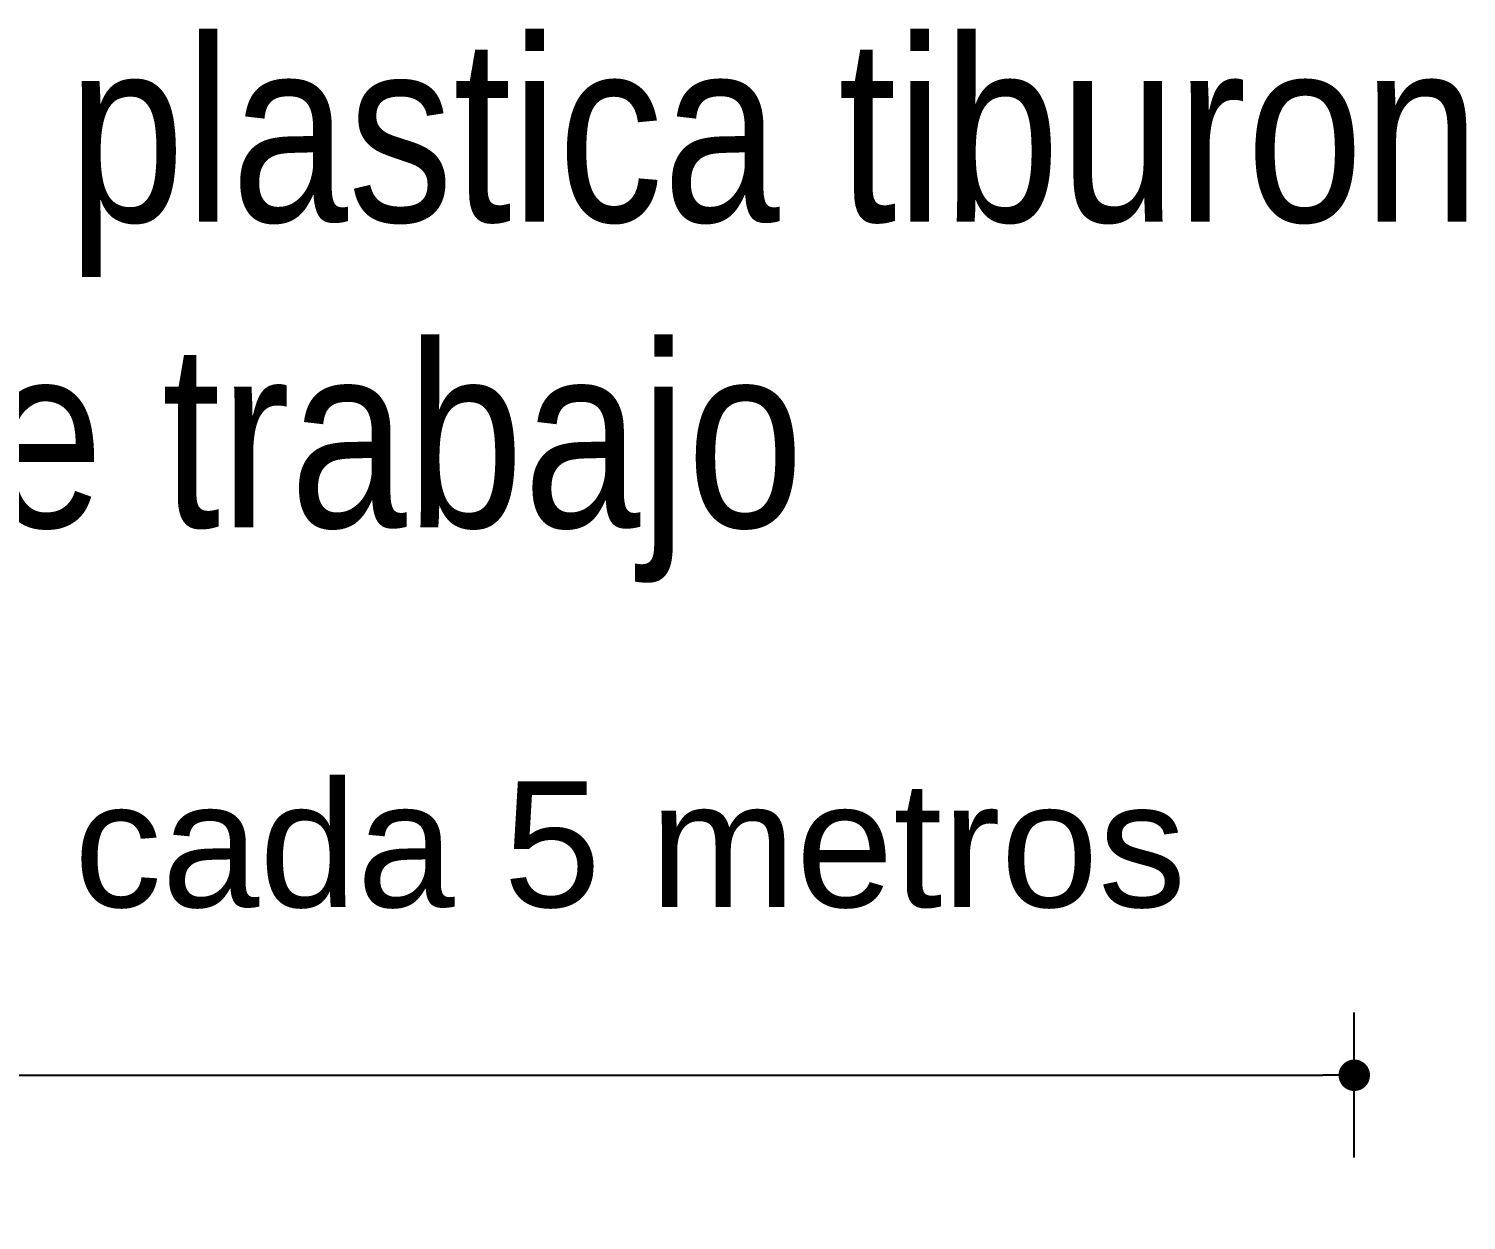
# Model space of a CAD drawing. Header units: metres. Extents: x 668617 to 675126, y 2286318 to 2293677.
# Drawn here: x 671941.5 to 671968.95, y 2287956.03 to 2287978.78 of the extents above; entities that cross this region are included whole.
import ezdxf

# ---------------------------------------------------------------- set-up
doc = ezdxf.new("R2010")
doc.units = ezdxf.units.M
doc.header["$MEASUREMENT"] = 0
doc.layers.add('IAF-R', color=7, linetype='Continuous')
doc.layers.add('TEXTO ESPEC', color=7, linetype='Continuous')
doc.styles.add('Arial', font='arial.ttf')
doc.styles.add('Arial Narrow', font='ARIALN.TTF', dxfattribs={"height": 2.5})
doc.styles.add('ROMANS', font='ROMANS.SHX')
doc.dimstyles.new('EIPSA', dxfattribs={"dimscale": 2, "dimtxt": 1.7, "dimasz": 2, "dimexe": 2, "dimexo": 2, "dimgap": 0.7, "dimtad": 1, "dimzin": 0, "dimdsep": 46, "dimtxsty": 'ROMANS', "dimblk": 'OBLIQUE', "dimcen": 0.09, "dimdle": 2, "dimclrd": 1, "dimclre": 1, "dimclrt": 3, "dimaunit": 2, "dimadec": 0, "dimazin": 0, "dimtfac": 1, "dimtmove": 0, "dimatfit": 2, "dimldrblk": 'OBLIQUE', "dimfxl": 5, "dimfxlon": 1, "dimtvp": 1.8, "dimtolj": 1, "dimtzin": 0, "dimarcsym": 0})

# ---------------------------------------------------------------- blocks, each defined once
blk = doc.blocks.new('_Dot')
at = {"color": 0, "linetype": 'ByBlock', "lineweight": -2}
blk.add_line((-0.5, 0), (-1, 0), dxfattribs=at)
at = {"color": 0, "linetype": 'ByBlock', "const_width": 0.5}
blk.add_lwpolyline([(-0.25, 0, 1), (0.25, 0, 1)], format="xyb", close=True, dxfattribs=at)
blk = doc.blocks.new('*D473')
at = {"color": 18, "linetype": 'Continuous', "lineweight": -2, "true_color": 0x000000, "transparency": 16777216}
for p, q in [((678970.07, 2282390.53), (678970.07, 2282392.837)), ((679008.346, 2282390.53), (679008.346, 2282392.837))]:
    blk.add_line(p, q, dxfattribs=at)
at = {"linetype": 'Continuous', "lineweight": -2, "transparency": 16777216}
blk.add_line((678970.57, 2282391.837), (679007.846, 2282391.837), dxfattribs=at)
at = {"layer": 'Defpoints', "color": 0, "linetype": 'Continuous', "transparency": 16777216}
for p in [(679008.346, 2282391.837), (678970.07, 2282389.53), (679008.346, 2282389.53)]:
    blk.add_point(p, dxfattribs=at)
at = {"linetype": 'Continuous', "lineweight": -2, "transparency": 16777216, "xscale": 0.5, "yscale": 0.5, "zscale": 0.5, "rotation": 180}
blk.add_blockref('_Dot', (678970.07, 2282391.837), dxfattribs=at)
at = {"linetype": 'Continuous', "lineweight": -2, "transparency": 16777216, "xscale": 0.5, "yscale": 0.5, "zscale": 0.5}
blk.add_blockref('_Dot', (679008.346, 2282391.837), dxfattribs=at)
at = {"linetype": 'Continuous', "transparency": 16777216, "insert": (678989.208, 2282395.499), "char_height": 1, "attachment_point": 5, "style": 'Arial'}
blk.add_mtext('\\A1;{\\H2x;Indicadores cada 5 metros}', dxfattribs=at)
blk = doc.blocks.new('_OBLIQUE')
at = {"color": 0, "linetype": 'ByBlock'}
blk.add_line((-0.5, -0.5), (0.5, 0.5), dxfattribs=at)
blk = doc.blocks.new('SPO-ESQ-BALIZA-3')
at = {"linetype": 'Continuous'}
dim = blk.add_linear_dim(base=(76.552, 33.72), p1=(38.275, 31.413), p2=(76.552, 31.413), text='{\\H2x;Indicadores cada 5 metros}', dimstyle='EIPSA', override={"dimtxt": 0.5, "dimasz": 0.25, "dimexe": 0.5, "dimexo": 0.5, "dimtad": 0, "dimtxsty": 'Arial', "dimblk1": 'Dot', "dimblk2": 'Dot', "dimsah": 1, "dimclrd": 256, "dimclre": 18, "dimclrt": 256}, dxfattribs=at)
dim.commit()
dim.dimension.update_dxf_attribs({"geometry": '*D473', "text_midpoint": (57.414, 33.72), "dimtype": 128, "insert": (-678931.794, -2282358.117)})

msp = doc.modelspace()

# ---------------------------------------------------------------- block references
at = {"layer": 'IAF-R', "xscale": 1.2, "yscale": 1.2, "zscale": 1.2}
msp.add_blockref('SPO-ESQ-BALIZA-3', (671874.95281, 2287918.33109), dxfattribs=at)

# ---------------------------------------------------------------- texts
at = {"layer": 'TEXTO ESPEC', "ltscale": 0.1, "insert": (671871.82755, 2287978.59024), "char_height": 3.5, "width": 101.6118035, "attachment_point": 1, "style": 'Arial Narrow'}
msp.add_mtext('Baliza delimitadora luminoso con malla plastica tiburon intermedia para delimitación de zona de trabajo', dxfattribs=at)

doc.saveas('drawing.dxf')
